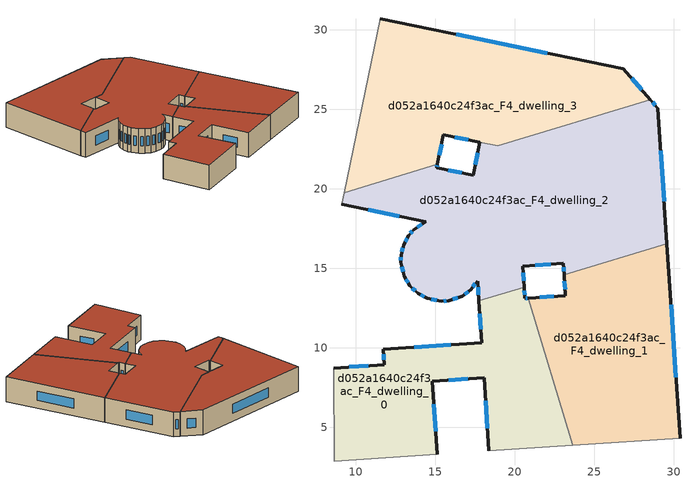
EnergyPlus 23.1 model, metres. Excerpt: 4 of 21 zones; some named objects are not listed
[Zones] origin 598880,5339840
d052a1640c24f3ac_F4_dwelling_0
 floor to d052a1640c24f3ac_F3_dwelling_0 (EU_floor_Construction): 20.85,13.13 23.66,3.88 18.39,3.53 18.08,8.12 14.84,7.9 15.15,3.31 8.68,2.88 8.61,8.74 11.81,8.95 11.74,9.91 17.93,10.34 17.76,12.97 20.6,13.83 20.65,13.11 z12
 wall outside (EU_wall_Construction): 17.76,12.97 17.93,10.34 11.74,9.91 11.81,8.95 8.61,8.74 / 20.85,13.13 20.65,13.11 20.6,13.83 / 15.15,3.31 14.84,7.9 18.08,8.12 18.39,3.53 z12:15
 wall to d052a1640c24f3ac_F4_dwelling_2 (EU_wall_Construction): 20.6,13.83 17.76,12.97 z12:15
 wall to d052a1640c24f3ac_F4_dwelling_1 (EU_wall_Construction): 23.66,3.88 20.85,13.13 z12:15
 wall adiabatic (EU_wall_Construction): 18.39,3.53 23.66,3.88 / 8.61,8.74 8.68,2.88 15.15,3.31 z12:15
 window (EU_Window_Construction): 17.81,12.14 17.88,11.16 / 20.63,13.34 20.61,13.61 / 20.79,13.12 20.71,13.12 / 18.18,6.68 18.3,4.97 / 15.86,7.97 17.07,8.05 / 15.05,4.75 14.94,6.46 / 10.81,8.88 9.62,8.8 / 11.76,9.61 11.79,9.25 / 15.99,10.2 13.68,10.04 z12.94:14.06
 roof outside (EU_roof_Construction): 23.66,3.88 20.85,13.13 20.65,13.11 20.6,13.83 17.76,12.97 17.93,10.34 11.74,9.91 11.81,8.95 8.61,8.74 8.68,2.88 15.15,3.31 14.84,7.9 18.08,8.12 18.39,3.53 z15
d052a1640c24f3ac_F4_dwelling_1
 floor to d052a1640c24f3ac_F3_dwelling_1 (EU_floor_Construction): 29.58,16.56 30.41,4.33 23.66,3.88 20.85,13.13 23.2,13.29 23.12,14.6 z12
 wall outside (EU_wall_Construction): 30.41,4.33 29.58,16.56 / 23.12,14.6 23.2,13.29 20.85,13.13 z12:15
 wall to d052a1640c24f3ac_F4_dwelling_2 (EU_wall_Construction): 29.58,16.56 23.12,14.6 z12:15
 wall adiabatic (EU_wall_Construction): 23.66,3.88 30.41,4.33 z12:15
 window (EU_Window_Construction): 30.15,8.17 29.84,12.73 / 22.47,13.24 21.59,13.18 / 23.14,14.19 23.18,13.7 z12.94:14.06
 roof outside (EU_roof_Construction): 30.41,4.33 29.58,16.56 23.12,14.6 23.2,13.29 20.85,13.13 23.66,3.88 z15
d052a1640c24f3ac_F4_dwelling_2
 floor to d052a1640c24f3ac_F3_dwelling_2 (EU_floor_Construction): 29.01,25.08 29.58,16.56 23.12,14.6 23.07,15.32 20.51,15.14 20.6,13.83 17.76,12.97 17.68,14.21 17.25,13.67 16.7,13.26 15.85,12.97 15.39,12.94 14.5,13.12 13.9,13.45 13.41,13.92 13.05,14.5 12.85,15.39 12.86,15.84 13.02,16.5 13.35,17.1 13.65,17.44 14.41,17.93 9.15,19.04 9.3,19.77 15.15,21.55 15.1,21.34 17.39,20.87 17.82,22.93 18.93,22.7 28.54,25.62 z12
 wall outside (EU_wall_Construction): 9.15,19.04 14.41,17.93 13.65,17.44 13.35,17.1 13.02,16.5 12.86,15.84 12.85,15.39 13.05,14.5 13.41,13.92 13.9,13.45 14.5,13.12 15.39,12.94 15.85,12.97 16.7,13.26 17.25,13.67 17.68,14.21 17.76,12.97 / 17.82,22.93 17.39,20.87 15.1,21.34 15.15,21.55 / 29.58,16.56 29.01,25.08 28.54,25.62 / 20.6,13.83 20.51,15.14 23.07,15.32 23.12,14.6 z12:15
 wall adiabatic (EU_wall_Construction): 9.3,19.77 9.15,19.04 z12:15
 wall to d052a1640c24f3ac_F4_dwelling_3 (EU_wall_Construction): 15.15,21.55 9.3,19.77 / 28.54,25.62 18.93,22.7 17.82,22.93 z12:15
 window (EU_Window_Construction): 15.53,12.95 15.71,12.96 / 14.78,13.06 15.11,13 / 14.09,13.34 14.31,13.22 / 13.57,13.77 13.75,13.59 / 13.17,14.32 13.3,14.1 / 12.91,15.11 12.99,14.78 / 12.86,15.7 12.85,15.53 / 12.97,16.29 12.91,16.05 / 13.25,16.91 13.12,16.69 / 13.56,17.33 13.44,17.2 / 14.18,17.78 13.89,17.6 / 10.8,18.7 12.76,18.28 / 15.12,21.4 15.14,21.48 / 16.68,21.01 15.82,21.19 / 17.68,22.29 17.52,21.51 / 28.86,25.25 28.68,25.45 / 29.4,19.23 29.19,22.41 / 23.08,15.09 23.1,14.82 / 21.31,15.2 22.27,15.26 / 20.57,14.24 20.54,14.73 / 17.7,13.82 17.73,13.36 / 17.38,13.84 17.54,14.04 / 16.88,13.39 17.08,13.55 / 16.12,13.06 16.44,13.17 z12.94:14.06
 roof outside (EU_roof_Construction): 29.58,16.56 29.01,25.08 28.54,25.62 18.93,22.7 17.82,22.93 17.39,20.87 15.1,21.34 15.15,21.55 9.3,19.77 9.15,19.04 14.41,17.93 13.65,17.44 13.35,17.1 13.02,16.5 12.86,15.84 12.85,15.39 13.05,14.5 13.41,13.92 13.9,13.45 14.5,13.12 15.39,12.94 15.85,12.97 16.7,13.26 17.25,13.67 17.68,14.21 17.76,12.97 20.6,13.83 20.51,15.14 23.07,15.32 23.12,14.6 z15
d052a1640c24f3ac_F4_dwelling_3
 floor to d052a1640c24f3ac_F3_dwelling_3 (EU_floor_Construction): 26.84,27.56 28.54,25.62 18.93,22.7 15.53,23.4 15.15,21.55 9.3,19.77 11.56,30.7 z12
 wall outside (EU_wall_Construction): 15.15,21.55 15.53,23.4 17.81,22.93 / 28.54,25.62 26.84,27.56 11.56,30.7 z12:15
 wall adiabatic (EU_wall_Construction): 11.56,30.7 9.3,19.77 z12:15
 window (EU_Window_Construction): 16.24,23.26 17.1,23.08 / 15.27,22.13 15.41,22.82 / 22.05,28.55 16.35,29.72 / 28,26.23 27.37,26.95 z12.94:14.06
 roof outside (EU_roof_Construction): 28.54,25.62 26.84,27.56 11.56,30.7 9.3,19.77 15.15,21.55 15.53,23.4 18.93,22.7 z15
[Building]
EU S2 Campaign: North Axis=0; Terrain=City; Solar Distribution=FullExterior
[Site:Location]
Vienna: Latitude=48; Longitude=16.5; Time Zone=1; Elevation=183
[SizingPeriod:WeatherFileDays]
AnnualSizingPeriod: Begin Month=1; Begin Day of Month=1; End Month=12; End Day of Month=31; Day of Week for Start Day=Monday; Use Weather File Daylight Saving Period=No; Use Weather File Rain and Snow Indicators=No
[MATERIAL]
EU_InternalMass_Material: Roughness=MediumRough; Thickness=0.1; Conductivity=1; Density=1800; Specific Heat=900; Thermal Absorptance=0.9; Solar Absorptance=0.7; Visible Absorptance=0.7
[MATERIAL:NOMASS] Roughness=MediumRough; Thermal Absorptance=0.9; Solar Absorptance=0.7; Visible Absorptance=0.7
Name | Thermal Resistance
EU_wall_NoMass | 0.914258
EU_roof_NoMass | 0.954009
EU_floor_NoMass | 1.09711
[WINDOWMATERIAL:SIMPLEGLAZINGSYSTEM]
EU_Window_SimpleGlazing: UFactor=2.09642; Solar Heat Gain Coefficient=0.65; Visible Transmittance=0.65
[CONSTRUCTION]
EU_wall_Construction: EU_wall_NoMass
EU_roof_Construction: EU_roof_NoMass
EU_floor_Construction: EU_floor_NoMass
EU_Window_Construction: EU_Window_SimpleGlazing
EU_InternalMass_Construction: EU_InternalMass_Material
[ZONE] Type=1; Multiplier=1; Ceiling Height=autocalculate; Floor Area=autocalculate; Part of Total Floor Area=Yes
Name | Volume
d052a1640c24f3ac_F4_dwelling_0 | 262.829
d052a1640c24f3ac_F4_dwelling_1 | 262.839
d052a1640c24f3ac_F4_dwelling_2 | 445.06
d052a1640c24f3ac_F4_dwelling_3 | 322.154
[INTERNALMASS] Construction=EU_InternalMass_Construction
Name | Zone or ZoneList | Surface Area
d052a1640c24f3ac_F4_dwelling_0_EU_InternalMass | d052a1640c24f3ac_F4_dwelling_0 | 87.6092
d052a1640c24f3ac_F4_dwelling_1_EU_InternalMass | d052a1640c24f3ac_F4_dwelling_1 | 87.6166
d052a1640c24f3ac_F4_dwelling_2_EU_InternalMass | d052a1640c24f3ac_F4_dwelling_2 | 148.354
d052a1640c24f3ac_F4_dwelling_3_EU_InternalMass | d052a1640c24f3ac_F4_dwelling_3 | 107.382
[OTHEREQUIPMENT] Fuel Type=Electricity; Design Level Calculation Method=Watts/Area; Power per Zone Floor Area=1; Fraction Latent=0; Fraction Radiant=0; Fraction Lost=0; Carbon Dioxide Generation Rate=0; EndUse Subcategory=EU_Step8_InternalGains
Name | Zone or ZoneList or Space or SpaceList | Schedule
EU_Step8_InternalGain_d052a1640c24f3ac_F4_dwelling_0_f000 | d052a1640c24f3ac_F4_dwelling_0 | EU_Step8_GainSchedule_d052a1640c24f3ac_F4_dwelling_0_f000
EU_Step8_InternalGain_d052a1640c24f3ac_F4_dwelling_1_f000 | d052a1640c24f3ac_F4_dwelling_1 | EU_Step8_GainSchedule_d052a1640c24f3ac_F4_dwelling_1_f000
EU_Step8_InternalGain_d052a1640c24f3ac_F4_dwelling_2_f000 | d052a1640c24f3ac_F4_dwelling_2 | EU_Step8_GainSchedule_d052a1640c24f3ac_F4_dwelling_2_f000
EU_Step8_InternalGain_d052a1640c24f3ac_F4_dwelling_3_f000 | d052a1640c24f3ac_F4_dwelling_3 | EU_Step8_GainSchedule_d052a1640c24f3ac_F4_dwelling_3_f000
[ZONEVENTILATION:DESIGNFLOWRATE] Schedule=EU_AlwaysOn; Design Flow Rate Calculation Method=AirChanges/Hour; Air Changes per Hour=0.546891; Ventilation Type=Natural; Fan Pressure Rise=0; Fan Total Efficiency=1; Constant Term Coefficient=1; Temperature Term Coefficient=0; Velocity Term Coefficient=0; Velocity Squared Term Coefficient=0; Minimum Indoor Temperature=-100; Maximum Indoor Temperature=100; Delta Temperature=-100; Minimum Outdoor Temperature=-100; Maximum Outdoor Temperature=100; Maximum Wind Speed=40
Name | Zone or ZoneList or Space or SpaceList
EU_ConstantAir_d052a1640c24f3ac_F4_dwelling_0 | d052a1640c24f3ac_F4_dwelling_0
EU_ConstantAir_d052a1640c24f3ac_F4_dwelling_1 | d052a1640c24f3ac_F4_dwelling_1
EU_ConstantAir_d052a1640c24f3ac_F4_dwelling_2 | d052a1640c24f3ac_F4_dwelling_2
EU_ConstantAir_d052a1640c24f3ac_F4_dwelling_3 | d052a1640c24f3ac_F4_dwelling_3
[HVACTEMPLATE:ZONE:IDEALLOADSAIRSYSTEM] System Availability Schedule=EU_AlwaysOn; Maximum Heating Supply Air Temperature=50; Minimum Cooling Supply Air Temperature=13; Maximum Heating Supply Air Humidity Ratio=0.0156; Minimum Cooling Supply Air Humidity Ratio=0.0077; Heating Limit=NoLimit; Cooling Limit=NoLimit; Heating Availability Schedule=EU_AlwaysOn; Cooling Availability Schedule=EU_CoolingOff; Dehumidification Control Type=ConstantSensibleHeatRatio; Cooling Sensible Heat Ratio=0.7; Dehumidification Setpoint=60; Humidification Control Type=None; Humidification Setpoint=30; Outdoor Air Method=None; Outdoor Air Flow Rate per Person=0.00944; Outdoor Air Flow Rate per Zone Floor Area=0; Outdoor Air Flow Rate per Zone=0; Demand Controlled Ventilation Type=None; Outdoor Air Economizer Type=NoEconomizer; Heat Recovery Type=None; Sensible Heat Recovery Effectiveness=0.7; Latent Heat Recovery Effectiveness=0.65
Name | Template Thermostat
d052a1640c24f3ac_F4_dwelling_0 | EU_HeatOnly_d052a1640c24f3ac_F4_dwelling_0
d052a1640c24f3ac_F4_dwelling_1 | EU_HeatOnly_d052a1640c24f3ac_F4_dwelling_1
d052a1640c24f3ac_F4_dwelling_2 | EU_HeatOnly_d052a1640c24f3ac_F4_dwelling_2
d052a1640c24f3ac_F4_dwelling_3 | EU_HeatOnly_d052a1640c24f3ac_F4_dwelling_3
[SIZING:ZONE] Zone Cooling Design Supply Air Temperature Input Method=SupplyAirTemperature; Zone Cooling Design Supply Air Temperature=13; Zone Heating Design Supply Air Temperature Input Method=SupplyAirTemperature; Zone Heating Design Supply Air Temperature=50; Zone Cooling Design Supply Air Humidity Ratio=0.008; Zone Heating Design Supply Air Humidity Ratio=0.008; Cooling Design Air Flow Method=DesignDay; Cooling Design Air Flow Rate=0; Cooling Minimum Air Flow per Zone Floor Area=0.000762; Cooling Minimum Air Flow=0; Cooling Minimum Air Flow Fraction=0.2; Heating Design Air Flow Method=DesignDay; Heating Design Air Flow Rate=0; Heating Maximum Air Flow per Zone Floor Area=0.002032; Heating Maximum Air Flow=0.141576; Heating Maximum Air Flow Fraction=0.3; Account for Dedicated Outdoor Air System=No; Dedicated Outdoor Air System Control Strategy=NeutralSupplyAir; Dedicated Outdoor Air Low Setpoint Temperature for Design=autosize; Dedicated Outdoor Air High Setpoint Temperature for Design=autosize; Zone Load Sizing Method=Sensible Load Only No Latent Load; Zone Latent Cooling Design Supply Air Humidity Ratio Input Method=HumidityRatioDifference; Zone Cooling Design Supply Air Humidity Ratio Difference=0.005; Zone Latent Heating Design Supply Air Humidity Ratio Input Method=HumidityRatioDifference; Zone Humidification Design Supply Air Humidity Ratio Difference=0.005
d052a1640c24f3ac_F4_dwelling_0; d052a1640c24f3ac_F4_dwelling_1; d052a1640c24f3ac_F4_dwelling_2; d052a1640c24f3ac_F4_dwelling_3
[SCHEDULE:CONSTANT]
Name | Hourly Value
EU_AlwaysOn | 1
EU_CoolingOff | 0
[SCHEDULE:FILE] Column Number=1; Rows to Skip at Top=0; Number of Hours of Data=8760; Column Separator=Comma; Interpolate to Timestep=No; Minutes per Item=60; Adjust Schedule for Daylight Savings=Yes
Name | File
EU_Step8_GainSchedule_d052a1640c24f3ac_F4_dwelling_0_f000 | ../../schedules/d052a1640c24f3ac/d052a1640c24f3ac_F4_dwelling_0_f000_gain.csv
EU_Step8_GainSchedule_d052a1640c24f3ac_F4_dwelling_1_f000 | ../../schedules/d052a1640c24f3ac/d052a1640c24f3ac_F4_dwelling_1_f000_gain.csv
EU_Step8_GainSchedule_d052a1640c24f3ac_F4_dwelling_2_f000 | ../../schedules/d052a1640c24f3ac/d052a1640c24f3ac_F4_dwelling_2_f000_gain.csv
EU_Step8_GainSchedule_d052a1640c24f3ac_F4_dwelling_3_f000 | ../../schedules/d052a1640c24f3ac/d052a1640c24f3ac_F4_dwelling_3_f000_gain.csv
